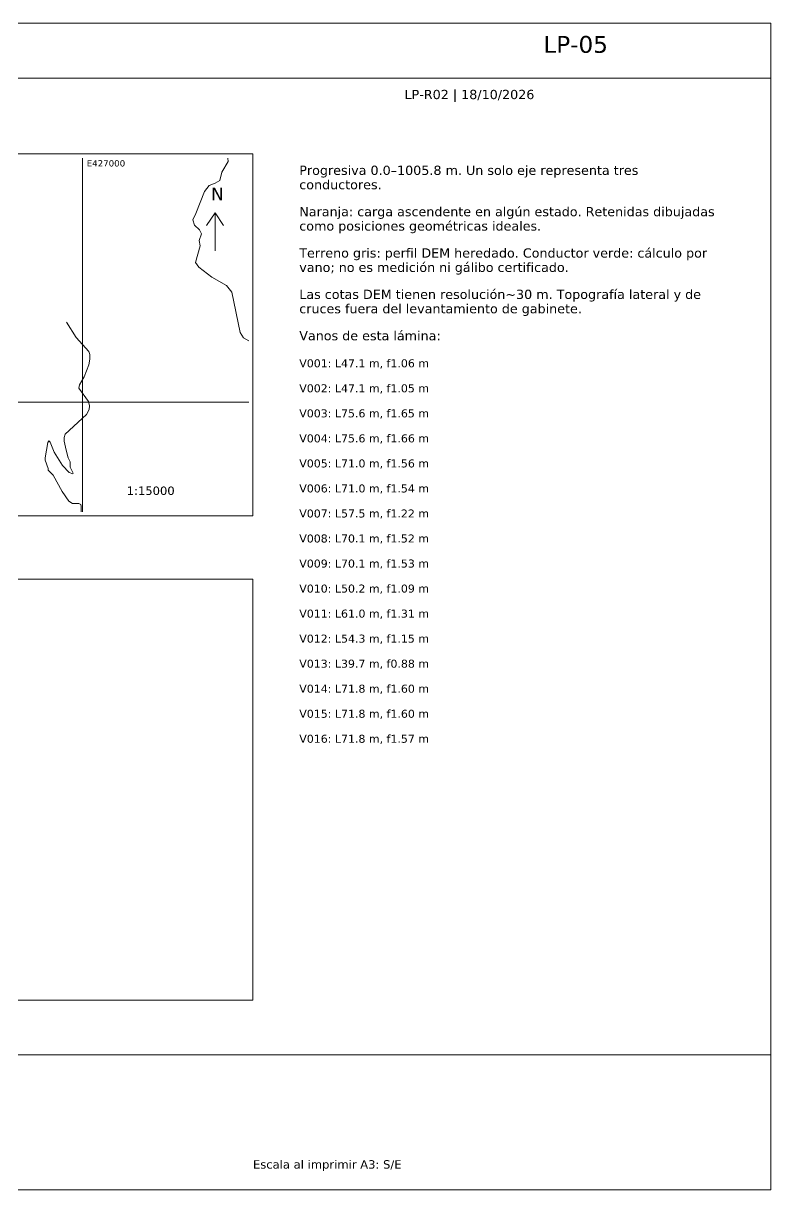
# Paper-space layout 'LP-05' of a CAD drawing. Header units: metres, sheet in millimetres. Extents: x 10 to 410, y 10 to 287.
# Drawn here: x 232.4 to 410, y 10 to 287 of the extents above; entities that cross this region are included whole.
import ezdxf

# ---------------------------------------------------------------- set-up
doc = ezdxf.new("R2010")
doc.units = ezdxf.units.M
for name, color, linetype, lineweight, true_color in [('GRILLA', 7, 'Continuous', 13, 0xd2dce3), ('MARCO', 7, 'Continuous', 13, 0x163b55), ('TEXTO', 7, 'Continuous', 13, 0x163b55), ('VIA', 7, 'Continuous', 13, 0xa7a7a7)]:
    doc.layers.add(name, color=color, linetype=linetype, lineweight=lineweight, true_color=true_color)
doc.styles.add('LP-TEXTO', font='DejaVuSans.ttf')

psp = doc.layouts.new('LP-05')

# ---------------------------------------------------------------- linework, layer by layer
at = {"layer": 'GRILLA'}
for points in [[(15, 170), (287, 170), (287, 256), (15, 256)], [(15, 55), (287, 55), (287, 155), (15, 155)]]:
    psp.add_lwpolyline(points, close=True, dxfattribs=at)
for points in [[(246.49, 171), (246.49, 255)], [(16, 197), (286, 197)]]:
    psp.add_lwpolyline(points, dxfattribs=at)
at = {"layer": 'MARCO'}
psp.add_lwpolyline([(10, 10), (410, 10), (410, 287), (10, 287)], close=True, dxfattribs=at)
for points in [[(10, 274), (410, 274)], [(10, 42), (410, 42)]]:
    psp.add_lwpolyline(points, dxfattribs=at)
at = {"layer": 'TEXTO'}
for points in [[(276, 239), (278, 242), (280, 239)], [(278, 233), (278, 242)]]:
    psp.add_lwpolyline(points, dxfattribs=at)
at = {"layer": 'VIA'}
for points in [[(281.02, 255), (281.09, 254.16), (279.62, 251.64), (279.1, 249.69), (278, 249.03), (276.57, 248.5), (275.48, 247.03), (273.44, 241.85), (272.73, 240.33), (273.12, 239.1), (274.31, 237.97), (274.74, 236.97), (274.18, 235.41), (274.47, 234.17), (273.33, 230.19), (274.1, 229.1), (277.21, 226.69), (280.74, 224.71), (281.94, 223.19), (283.97, 213.57), (284.79, 212.3), (286, 211.59)], [(242.66, 216.02), (245.02, 212.38), (248.01, 209.09), (248.24, 208.37), (248.24, 207.25), (247.98, 205.91), (246.9, 203.07), (245.79, 201.11), (245.64, 200.34), (247.89, 197.2), (248.16, 196.13), (248.08, 195.25), (247.43, 194.13), (242.35, 189.4), (242.12, 188.67), (242.12, 187.75), (242.59, 185.64), (243.1, 183.84), (243.6, 182.85), (243.57, 181.62), (244.27, 180.2), (244.23, 179.97), (243.34, 180.35), (241.75, 182), (239.74, 185.14), (238.84, 187.51), (238.53, 187.82), (238.26, 187.47), (237.62, 183.83), (237.66, 183.29), (238.36, 181.3), (238.36, 180.84), (239.52, 179.69), (241.66, 175.79), (243.24, 173.53), (244.1, 172.99), (245.6, 173), (246.1, 172.69), (246.22, 172.35), (246.2, 171)]]:
    psp.add_lwpolyline(points, dxfattribs=at)

# ---------------------------------------------------------------- texts
at = {"layer": 'TEXTO', "style": 'LP-TEXTO'}
for s, height, p in [('LP-05', 4, (356, 280)), ('LP-R02 | 18/10/2026', 2.2, (323, 269)), ('E427000', 1.5, (247.49, 253)), ('Progresiva 0.0–1005.8 m. Un solo eje representa tres', 2.2, (298, 251)), ('conductores.', 2.2, (298, 247.59)), ('N', 3, (277, 245)), ('Naranja: carga ascendente en algún estado. Retenidas dibujadas', 2.2, (298, 241.18)), ('como posiciones geométricas ideales.', 2.2, (298, 237.77)), ('Terreno gris: perfil DEM heredado. Conductor verde: cálculo por', 2.2, (298, 231.36)), ('vano; no es medición ni gálibo certificado.', 2.2, (298, 227.95)), ('Las cotas DEM tienen resolución~30 m. Topografía lateral y de', 2.2, (298, 221.54)), ('cruces fuera del levantamiento de gabinete.', 2.2, (298, 218.13)), ('Vanos de esta lámina:', 2.2, (298, 211.72)), ('V001: L47.1 m, f1.06 m', 1.9, (298, 205.31)), ('V002: L47.1 m, f1.05 m', 1.9, (298, 199.37)), ('V003: L75.6 m, f1.65 m', 1.9, (298, 193.42)), ('V004: L75.6 m, f1.66 m', 1.9, (298, 187.48)), ('V005: L71.0 m, f1.56 m', 1.9, (298, 181.53)), ('V006: L71.0 m, f1.54 m', 1.9, (298, 175.59)), ('1:15000', 2, (257, 175)), ('V007: L57.5 m, f1.22 m', 1.9, (298, 169.64)), ('V008: L70.1 m, f1.52 m', 1.9, (298, 163.7)), ('V009: L70.1 m, f1.53 m', 1.9, (298, 157.75)), ('V010: L50.2 m, f1.09 m', 1.9, (298, 151.81)), ('V011: L61.0 m, f1.31 m', 1.9, (298, 145.86)), ('V012: L54.3 m, f1.15 m', 1.9, (298, 139.92)), ('V013: L39.7 m, f0.88 m', 1.9, (298, 133.97)), ('V014: L71.8 m, f1.60 m', 1.9, (298, 128.03)), ('V015: L71.8 m, f1.60 m', 1.9, (298, 122.08)), ('V016: L71.8 m, f1.57 m', 1.9, (298, 116.14)), ('Escala al imprimir A3: S/E', 2, (287, 15))]:
    psp.add_text(s, height=height, dxfattribs=at).set_placement(p)

doc.saveas('drawing.dxf')
